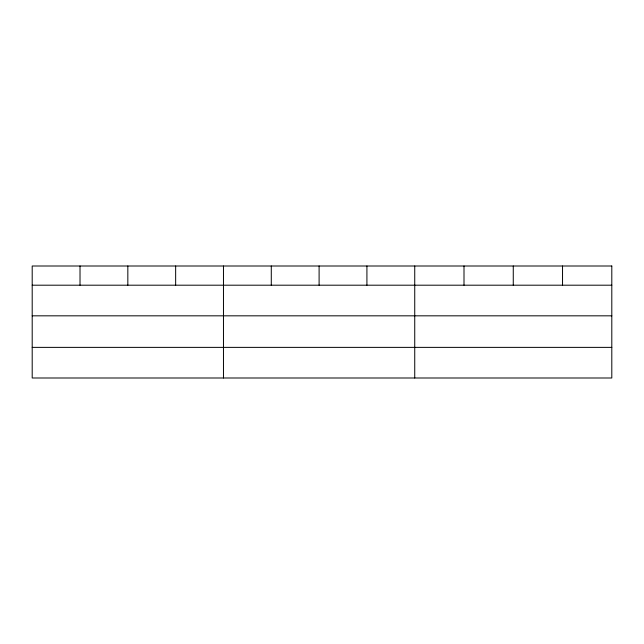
<?xml version="1.0" encoding="UTF-8"?>
<svg xmlns="http://www.w3.org/2000/svg" width="644" height="644" viewBox="0 0 644 644"><rect width="100%" height="100%" fill="white"/><g stroke="black" fill="none" stroke-linecap="round" stroke-linejoin="round"><path stroke-width="0.97" d="M32.2 285.195L611.8 285.195M32.2 315.826L611.8 315.826M32.2 347.374L611.8 347.374M562.534 266.004L562.534 285.195M513.268 266.004L513.268 285.195M464.002 266.004L464.002 285.195M414.736 266.004L414.736 377.996M366.919 266.004L366.919 285.195M319.102 266.004L319.102 285.195M271.285 266.004L271.285 285.195M223.468 266.004L223.468 377.996M175.651 266.004L175.651 285.195M127.834 266.004L127.834 285.195M80.017 266.004L80.017 285.195M611.8 266.004L32.2 266.004L32.2 377.996L611.8 377.996L611.8 266.004"/></g></svg>
